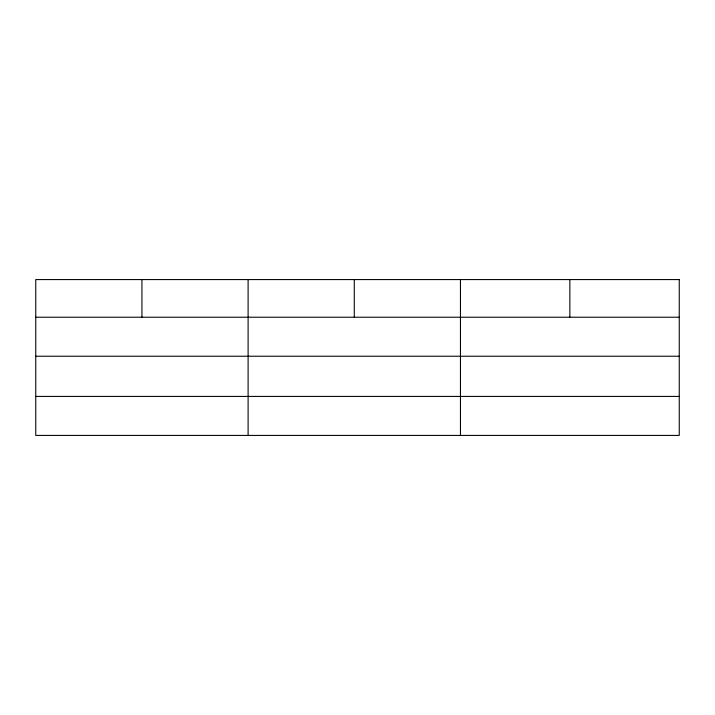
<?xml version="1.0" encoding="UTF-8"?>
<svg xmlns="http://www.w3.org/2000/svg" width="715" height="715" viewBox="0 0 715 715"><rect width="100%" height="100%" fill="white"/><g stroke="black" fill="none" stroke-linecap="round" stroke-linejoin="round"><path stroke-width="1.07" d="M35.75 317.228L679.25 317.228M35.75 356.231L679.25 356.231M35.75 396.423L679.25 396.423M569.855 279.574L569.855 317.228M460.46 279.574L460.46 435.426M354.282 279.574L354.282 317.228M248.105 279.574L248.105 435.426M141.928 279.574L141.928 317.228M679.25 279.574L35.75 279.574L35.75 435.426L679.25 435.426L679.25 279.574"/></g></svg>
